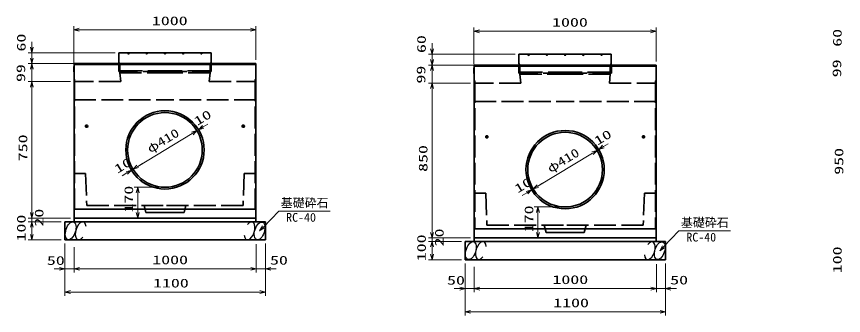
# Model space of a CAD drawing. Units: millimetres on the paper. Extents: x 15 to 1219, y 8 to 859.
# Drawn here: x 284.5 to 511.5, y 332 to 414.1 of the extents above; entities that cross this region are included whole.
import ezdxf
from ezdxf.enums import TextEntityAlignment as Align

# ---------------------------------------------------------------- set-up
doc = ezdxf.new("R2010")
doc.units = ezdxf.units.MM
doc.linetypes.add('DASHED', pattern=[7.5, 6, -1.5])
for name, color, linetype, lineweight in [('D-STR-DIM（寸法）', 7, 'Continuous', 13), ('D-STR-DIM（寸法）2', 7, 'Continuous', 13), ('D-STR-HTXT(基礎砕石-旗)', 7, 'Continuous', 13), ('D-STR-STRF(グリ)', 7, 'Continuous', 25), ('D-STR（構造物）', 1, 'Continuous', 35)]:
    doc.layers.add(name, color=color, linetype=linetype, lineweight=lineweight)
doc.styles.add('ＭＳ ゴシック', font='')
doc.styles.get('ＭＳ ゴシック').set_extended_font_data('MS Gothic')

# ---------------------------------------------------------------- blocks, each defined once
blk = doc.blocks.new('_Open30')
at = {"color": 7, "linetype": 'Continuous', "lineweight": 13}
for p, q in [((-1, 0.2679), (0, 0)), ((0, 0), (-1, -0.2679)), ((0, 0), (-1, 0))]:
    blk.add_line(p, q, dxfattribs=at)

msp = doc.modelspace()

# ---------------------------------------------------------------- linework, layer by layer
at = {"layer": 'D-STR-DIM（寸法）'}
for p, q in [((288.726, 360.204), (288.726, 361.704)), ((296.808, 358.704), (287.726, 358.704)), ((288.726, 358.704), (288.726, 357.704)), ((296.808, 357.704), (287.726, 357.704)), ((296.808, 357.704), (287.726, 357.704)), ((288.726, 356.204), (288.726, 354.704)), ((288.726, 356.204), (288.726, 354.204)), ((398.562, 354.774), (398.562, 356.274)), ((296.808, 352.704), (287.726, 352.704)), ((406.644, 353.274), (397.562, 353.274)), ((406.644, 352.274), (397.562, 352.274)), ((406.644, 352.274), (397.562, 352.274)), ((398.562, 353.274), (398.562, 352.274)), ((300.308, 350.758), (300.308, 343.773)), ((300.308, 349.758), (300.308, 343.773)), ((350.308, 351.506), (350.308, 343.773)), ((350.308, 351.506), (350.308, 343.773)), ((352.808, 351.506), (352.808, 343.773)), ((398.562, 350.774), (398.562, 349.274)), ((398.562, 350.774), (398.562, 348.774)), ((406.644, 347.274), (397.562, 347.274)), ((410.144, 345.328), (410.144, 338.342)), ((460.144, 346.075), (460.144, 338.342)), ((460.144, 346.075), (460.144, 338.342)), ((462.644, 346.075), (462.644, 338.342)), ((300.308, 344.773), (297.808, 344.773)), ((301.808, 344.773), (303.308, 344.773)), ((301.808, 344.773), (348.808, 344.773)), ((348.808, 344.773), (347.308, 344.773)), ((352.808, 344.773), (350.308, 344.773)), ((354.308, 344.773), (355.808, 344.773)), ((410.144, 344.328), (410.144, 338.342)), ((410.144, 339.342), (407.644, 339.342)), ((411.644, 339.342), (413.144, 339.342)), ((411.644, 339.342), (458.644, 339.342)), ((458.644, 339.342), (457.144, 339.342)), ((462.644, 339.342), (460.144, 339.342)), ((464.144, 339.342), (465.644, 339.342))]:
    msp.add_line(p, q, dxfattribs=at)
at = {"layer": 'D-STR-DIM（寸法）2'}
for p, q in [((297.808, 351.506), (297.808, 343.773)), ((300.308, 349.758), (300.308, 343.773)), ((407.644, 346.075), (407.644, 338.342)), ((296.308, 344.773), (294.808, 344.773)), ((300.308, 344.773), (297.808, 344.773)), ((301.808, 344.773), (303.308, 344.773)), ((410.144, 344.328), (410.144, 338.342)), ((406.144, 339.342), (404.644, 339.342)), ((410.144, 339.342), (407.644, 339.342)), ((411.644, 339.342), (413.144, 339.342))]:
    msp.add_line(p, q, dxfattribs=at)
at = {"layer": 'D-STR-HTXT(基礎砕石-旗)'}
for points in [[(370.6, 360.638), (356.496, 360.638), (352.274, 356.261)], [(480.436, 355.207), (466.332, 355.207), (462.11, 350.83)]]:
    msp.add_lwpolyline(points, dxfattribs=at)
at = {"layer": 'D-STR-STRF(グリ)'}
for centre, major_axis in [((299.384, 355.228), (0.79, 2.421)), ((351.233, 355.181), (-0.79, -2.421)), ((409.22, 349.797), (0.79, 2.421)), ((461.069, 349.75), (-0.79, -2.421))]:
    msp.add_ellipse(centre, major_axis=major_axis, ratio=0.5139, dxfattribs=at)
for centre, start_param, end_param in [((302.124, 355.228), 5.3575563, 10.3750652), ((348.492, 355.181), 2.2159636, 7.2334726), ((411.96, 349.797), 5.3575563, 10.3750652), ((458.329, 349.75), 2.2159636, 7.2334726)]:
    msp.add_ellipse(centre, major_axis=(0.79, 2.421), ratio=0.5139, start_param=start_param, end_param=end_param, dxfattribs=at)
at = {"layer": 'D-STR（構造物）', "lineweight": 13}
for p, q in [((300.208, 401.373), (300.208, 411.424)), ((350.208, 402.134), (350.208, 411.424)), ((410.044, 400.954), (410.044, 411.006)), ((460.045, 401.716), (460.045, 411.006)), ((301.708, 410.424), (348.708, 410.424)), ((411.544, 410.006), (458.545, 410.006)), ((288.726, 405.634), (288.726, 407.134)), ((398.562, 405.216), (398.562, 406.716)), ((311.583, 404.134), (287.726, 404.134)), ((288.726, 404.134), (288.726, 401.134)), ((288.726, 402.634), (288.726, 404.134)), ((421.42, 403.716), (397.562, 403.716)), ((398.562, 403.716), (398.562, 400.716)), ((398.562, 402.216), (398.562, 403.716)), ((311.858, 401.134), (287.726, 401.134)), ((299.308, 401.134), (287.726, 401.134)), ((288.726, 401.134), (288.726, 396.184)), ((288.726, 399.634), (288.726, 398.134)), ((421.694, 400.716), (397.562, 400.716)), ((409.144, 400.716), (397.562, 400.716)), ((398.562, 400.716), (398.562, 395.766)), ((398.562, 399.216), (398.562, 397.716)), ((299.308, 396.184), (287.726, 396.184)), ((299.308, 396.184), (287.726, 396.184)), ((409.144, 395.766), (397.562, 395.766)), ((409.144, 395.766), (397.562, 395.766)), ((288.726, 394.684), (288.726, 393.184)), ((288.726, 394.684), (288.726, 360.204)), ((398.562, 394.266), (398.562, 392.766)), ((398.562, 394.266), (398.562, 354.774)), ((335.745, 383.767), (337.029, 384.542)), ((317.768, 372.911), (332.749, 381.958)), ((332.749, 381.958), (331.464, 381.182)), ((334.033, 382.733), (334.461, 382.991)), ((445.581, 378.348), (446.865, 379.124)), ((443.869, 377.314), (444.297, 377.573)), ((427.604, 367.492), (442.585, 376.539)), ((442.585, 376.539), (441.301, 375.763)), ((317.768, 372.911), (319.052, 373.687)), ((314.772, 371.102), (313.488, 370.327)), ((316.484, 372.136), (316.056, 371.877)), ((427.604, 367.492), (428.888, 368.268)), ((324.258, 367.184), (316.772, 367.184)), ((317.772, 365.684), (317.772, 360.204)), ((424.608, 365.683), (423.324, 364.908)), ((426.32, 366.717), (425.892, 366.459)), ((434.094, 361.766), (426.608, 361.766)), ((299.308, 358.704), (287.726, 358.704)), ((324.258, 358.704), (316.772, 358.704)), ((427.608, 360.266), (427.608, 354.774)), ((409.144, 353.274), (397.562, 353.274)), ((434.094, 353.274), (426.608, 353.274)), ((297.808, 351.704), (297.808, 337.4)), ((352.808, 351.704), (352.808, 337.4)), ((407.644, 346.274), (407.644, 331.97)), ((462.644, 346.274), (462.644, 331.97)), ((299.308, 338.4), (351.308, 338.4)), ((409.144, 332.97), (461.144, 332.97))]:
    msp.add_line(p, q, dxfattribs=at)
at = {"layer": 'D-STR（構造物）'}
for p, q in [((312.583, 404.134), (325.258, 404.134)), ((312.583, 401.572), (312.583, 404.134)), ((337.933, 404.134), (325.258, 404.134)), ((337.933, 401.572), (337.933, 404.134)), ((422.42, 403.716), (435.094, 403.716)), ((422.42, 401.153), (422.42, 403.716)), ((447.769, 403.716), (435.094, 403.716)), ((447.769, 401.153), (447.769, 403.716)), ((300.308, 400.473), (300.208, 400.373)), ((300.208, 400.373), (300.208, 398.873)), ((300.308, 358.704), (300.308, 401.134)), ((300.308, 401.134), (325.258, 401.134)), ((325.258, 400.884), (300.308, 400.884)), ((350.208, 401.134), (325.258, 401.134)), ((325.258, 400.884), (350.208, 400.884)), ((350.208, 358.704), (350.208, 401.134)), ((410.144, 400.054), (410.044, 399.954)), ((410.044, 399.954), (410.044, 398.454)), ((410.144, 353.274), (410.144, 400.716)), ((410.144, 400.716), (435.094, 400.716)), ((435.094, 400.466), (410.144, 400.466)), ((460.045, 400.716), (435.094, 400.716)), ((435.094, 400.466), (460.045, 400.466)), ((460.045, 353.274), (460.045, 400.716)), ((300.208, 398.873), (300.308, 398.773)), ((410.044, 398.454), (410.144, 398.354)), ((304.208, 383.936), (303.308, 383.936)), ((303.758, 384.386), (303.758, 383.486)), ((346.308, 383.936), (347.208, 383.936)), ((346.758, 384.386), (346.758, 383.486)), ((413.594, 381.467), (413.594, 380.567)), ((456.595, 381.467), (456.595, 380.567)), ((300.308, 358.704), (300.308, 380.934)), ((350.208, 358.704), (350.208, 380.934)), ((410.144, 353.274), (410.144, 380.516)), ((414.045, 381.017), (413.144, 381.017)), ((456.144, 381.017), (457.045, 381.017)), ((460.045, 353.274), (460.045, 380.516)), ((300.308, 361.204), (325.258, 361.204)), ((325.258, 361.204), (300.308, 361.204)), ((350.208, 361.204), (325.258, 361.204)), ((325.258, 361.204), (350.208, 361.204)), ((325.258, 358.704), (300.308, 358.704)), ((300.308, 358.704), (300.308, 357.704)), ((300.308, 358.704), (350.208, 358.704)), ((325.258, 358.704), (350.208, 358.704)), ((350.208, 358.704), (350.208, 357.704)), ((297.808, 357.704), (352.808, 357.704)), ((297.808, 357.704), (297.808, 352.704)), ((297.808, 357.704), (352.808, 357.704)), ((352.808, 357.704), (352.808, 352.704)), ((410.144, 355.774), (435.094, 355.774)), ((435.094, 355.774), (410.144, 355.774)), ((460.045, 355.774), (435.094, 355.774)), ((435.094, 355.774), (460.045, 355.774)), ((297.808, 352.704), (352.808, 352.704)), ((407.644, 352.274), (462.644, 352.274)), ((407.644, 352.274), (407.644, 347.274)), ((407.644, 352.274), (462.644, 352.274)), ((435.094, 353.274), (410.144, 353.274)), ((410.144, 353.274), (410.144, 352.274)), ((410.144, 353.274), (460.045, 353.274)), ((435.094, 353.274), (460.045, 353.274)), ((460.045, 353.274), (460.045, 352.274)), ((462.644, 352.274), (462.644, 347.274)), ((407.644, 347.274), (462.644, 347.274))]:
    msp.add_line(p, q, dxfattribs=at)
at = {"layer": 'D-STR（構造物）', "linetype": 'DASHED'}
for p, q in [((312.558, 398.934), (312.558, 401.134)), ((312.858, 401.134), (312.858, 398.634)), ((337.658, 401.134), (337.658, 398.634)), ((337.958, 398.934), (337.958, 401.134)), ((422.395, 398.516), (422.395, 400.716)), ((422.694, 400.716), (422.694, 398.216)), ((447.494, 400.716), (447.494, 398.216)), ((447.794, 398.516), (447.794, 400.716)), ((325.258, 398.934), (312.558, 398.934)), ((312.858, 398.634), (313.108, 396.184)), ((312.858, 398.634), (325.258, 398.634)), ((313.083, 399.159), (313.083, 398.934)), ((313.083, 399.159), (325.258, 399.159)), ((337.433, 399.159), (325.258, 399.159)), ((325.258, 398.934), (337.958, 398.934)), ((337.658, 398.634), (325.258, 398.634)), ((337.658, 398.634), (337.408, 396.184)), ((337.433, 399.159), (337.433, 398.934)), ((435.094, 398.516), (422.395, 398.516)), ((422.694, 398.216), (435.094, 398.216)), ((422.695, 398.216), (422.944, 395.766)), ((422.92, 398.741), (422.92, 398.516)), ((422.92, 398.741), (435.094, 398.741)), ((447.269, 398.741), (435.094, 398.741)), ((435.094, 398.516), (447.794, 398.516)), ((447.494, 398.216), (435.094, 398.216)), ((447.494, 398.216), (447.244, 395.766)), ((447.269, 398.741), (447.269, 398.516)), ((300.308, 396.934), (300.468, 396.809)), ((313.108, 396.184), (300.308, 396.184)), ((300.468, 396.809), (300.468, 361.204)), ((337.408, 396.184), (350.208, 396.184)), ((350.208, 396.934), (350.048, 396.809)), ((350.048, 396.809), (350.048, 361.204)), ((410.144, 396.516), (410.304, 396.391)), ((422.944, 395.766), (410.144, 395.766)), ((410.304, 396.391), (410.304, 355.774)), ((447.244, 395.766), (460.045, 395.766)), ((460.045, 396.516), (459.884, 396.391)), ((459.884, 396.391), (459.884, 355.774)), ((300.308, 391.184), (325.258, 391.184)), ((350.208, 391.184), (325.258, 391.184)), ((410.144, 390.766), (435.094, 390.766)), ((460.045, 390.766), (435.094, 390.766)), ((300.308, 370.954), (303.49, 370.954)), ((303.49, 370.954), (303.808, 362.204)), ((347.027, 370.954), (346.708, 362.204)), ((350.208, 370.954), (347.027, 370.954)), ((410.144, 365.524), (413.326, 365.524)), ((413.326, 365.524), (413.644, 356.774)), ((456.863, 365.524), (456.544, 356.774)), ((460.045, 365.524), (456.863, 365.524)), ((303.808, 362.204), (325.258, 362.204)), ((320.008, 360.204), (319.508, 362.204)), ((346.708, 362.204), (325.258, 362.204)), ((330.508, 360.204), (331.008, 362.204)), ((325.258, 360.204), (320.008, 360.204)), ((325.258, 360.204), (330.508, 360.204)), ((413.644, 356.774), (435.094, 356.774)), ((429.844, 354.774), (429.344, 356.774)), ((456.544, 356.774), (435.094, 356.774)), ((440.345, 354.774), (440.845, 356.774)), ((435.094, 354.774), (429.844, 354.774)), ((435.094, 354.774), (440.345, 354.774))]:
    msp.add_line(p, q, dxfattribs=at)
at = {"layer": 'D-STR（構造物）'}
for centre, radius in [((315.258, 403.959), 0.15), ((320.258, 403.959), 0.15), ((325.258, 403.959), 0.15), ((325.258, 403.959), 0.15), ((330.258, 403.959), 0.15), ((335.258, 403.959), 0.15), ((425.094, 403.541), 0.15), ((430.094, 403.541), 0.15), ((435.094, 403.541), 0.15), ((435.094, 403.541), 0.15), ((440.094, 403.541), 0.15), ((445.094, 403.541), 0.15), ((303.758, 383.936), 0.3), ((346.758, 383.936), 0.3), ((413.594, 381.017), 0.3), ((456.595, 381.017), 0.3)]:
    msp.add_circle(centre, radius, dxfattribs=at)
for centre, radius, start, end in [((312.998, 401.572), 0.41, 180, 270), ((337.518, 401.572), 0.41, 270, 0), ((422.834, 401.153), 0.41, 180, 270), ((447.354, 401.153), 0.41, 270, 0), ((325.258, 377.434), 10.75, 90, 270), ((325.258, 377.434), 10.75, 270, 90), ((325.258, 377.434), 10.25, 90, 269.99997), ((325.258, 377.434), 10.25, 270.00003, 90), ((435.094, 372.016), 10.75, 90, 270), ((435.094, 372.016), 10.25, 90, 269.99997), ((435.094, 372.016), 10.75, 270, 90), ((435.094, 372.016), 10.25, 270.00003, 90)]:
    msp.add_arc(centre, radius, start, end, dxfattribs=at)

# ---------------------------------------------------------------- block references
at = {"layer": 'D-STR-DIM（寸法）', "xscale": 1.5, "yscale": 1.5}
for p, rotation in [((288.726, 358.704), 270), ((288.726, 357.704), 90), ((288.726, 357.704), 90), ((288.726, 352.704), 270), ((398.562, 353.274), 270), ((398.562, 352.274), 90), ((398.562, 352.274), 90), ((398.562, 347.274), 270), ((300.308, 344.773), 180), ((300.308, 344.773), 180), ((352.808, 344.773), 180), ((410.144, 339.342), 180), ((410.144, 339.342), 180), ((462.644, 339.342), 180)]:
    msp.add_blockref('_Open30', p, dxfattribs=dict(at, rotation=rotation))
for p in [(350.308, 344.773), (350.308, 344.773), (460.144, 339.342), (460.144, 339.342)]:
    msp.add_blockref('_Open30', p, dxfattribs=at)
at = {"layer": 'D-STR-DIM（寸法）2', "xscale": 1.5, "yscale": 1.5}
for p in [(297.808, 344.773), (407.644, 339.342)]:
    msp.add_blockref('_Open30', p, dxfattribs=at)
at = {"layer": 'D-STR-DIM（寸法）2', "xscale": 1.5, "yscale": 1.5, "rotation": 180}
for p in [(300.308, 344.773), (410.144, 339.342)]:
    msp.add_blockref('_Open30', p, dxfattribs=at)
at = {"layer": 'D-STR-HTXT(基礎砕石-旗)', "xscale": 1.5, "yscale": 1.5, "rotation": 226.03519}
for p in [(351.233, 355.181), (461.069, 349.75)]:
    msp.add_blockref('_Open30', p, dxfattribs=at)
at = {"layer": 'D-STR（構造物）', "xscale": 1.5, "yscale": 1.5}
for p, rotation in [((300.208, 410.424), 180), ((410.044, 410.006), 180), ((288.726, 404.134), 270), ((398.562, 403.716), 270), ((288.726, 401.134), 270), ((398.562, 400.716), 270), ((288.726, 401.134), 90), ((398.562, 400.716), 90), ((288.726, 396.184), 90), ((288.726, 396.184), 90), ((398.562, 395.766), 90), ((398.562, 395.766), 90), ((334.461, 382.991), 211.12694), ((334.033, 382.733), 31.12694), ((334.033, 382.733), 31.12694), ((443.869, 377.314), 31.12694), ((443.869, 377.314), 31.12694), ((444.297, 377.573), 211.12694), ((316.056, 371.877), 31.12694), ((316.484, 372.136), 211.12694), ((316.484, 372.136), 211.12694), ((426.32, 366.717), 211.12694), ((426.32, 366.717), 211.12694), ((317.772, 367.184), 90), ((425.892, 366.459), 31.12694), ((427.608, 361.766), 90), ((288.726, 358.704), 270), ((317.772, 358.704), 270), ((398.562, 353.274), 270), ((427.608, 353.274), 270), ((297.808, 338.4), 180), ((407.644, 332.97), 180)]:
    msp.add_blockref('_Open30', p, dxfattribs=dict(at, rotation=rotation))
for p in [(350.208, 410.424), (460.045, 410.006), (352.808, 338.4), (462.644, 332.97)]:
    msp.add_blockref('_Open30', p, dxfattribs=at)

# ---------------------------------------------------------------- texts
at = {"layer": 'D-STR-DIM（寸法）', "style": 'ＭＳ ゴシック', "width": 1.5}
for s, p in [('20', (292.626, 356.373)), ('100', (287.738, 352.293)), ('20', (402.463, 350.942)), ('100', (397.575, 346.862)), ('100', (511.714, 343.559))]:
    msp.add_text(s, height=2.405, rotation=90, dxfattribs=at).set_placement(p, align=Align.BOTTOM_LEFT)
for s, p in [('1000', (321.767, 345.311)), ('50', (354.085, 345.208)), ('1000', (431.603, 339.88)), ('50', (463.921, 339.777))]:
    msp.add_text(s, height=2.405, dxfattribs=at).set_placement(p, align=Align.BOTTOM_LEFT)
at = {"layer": 'D-STR-DIM（寸法）2', "style": 'ＭＳ ゴシック', "width": 1.5}
for p in [(292.845, 345.139), (402.681, 339.708)]:
    msp.add_text('50', height=2.405, dxfattribs=at).set_placement(p, align=Align.BOTTOM_LEFT)
at = {"layer": 'D-STR-HTXT(基礎砕石-旗)', "style": 'ＭＳ ゴシック'}
for s, p in [('基礎砕石', (357.032, 360.972)), ('RC-40', (358.52, 356.987)), ('基礎砕石', (466.868, 355.541)), ('RC-40', (468.356, 351.556))]:
    msp.add_text(s, height=2.405, dxfattribs=at).set_placement(p, align=Align.BOTTOM_LEFT)
at = {"layer": 'D-STR（構造物）', "style": 'ＭＳ ゴシック', "width": 1.5}
for s, p in [('1000', (321.667, 410.962)), ('1000', (431.503, 410.543)), ('1100', (321.975, 338.938)), ('1100', (431.811, 333.507))]:
    msp.add_text(s, height=2.405, dxfattribs=at).set_placement(p, align=Align.BOTTOM_LEFT)
at = {"layer": 'D-STR（構造物）', "style": 'ＭＳ ゴシック'}
for s, rotation, width, p in [('60', 90, 1.5, (287.735, 404.453)), ('60', 90, 1.5, (397.571, 404.034)), ('60', 90, 1.5, (511.71, 405.761)), ('99', 90, 1.5, (511.591, 397.378)), ('99', 90, 1.5, (287.616, 396.069)), ('99', 90, 1.5, (397.452, 395.651)), ('10', 31.127, 1.5, (334.483, 383.39)), ('750', 90, 1.5, (288.189, 374.319)), ('φ410', 31.127, 1.3, (321.592, 375.848)), ('10', 31.127, 1.5, (444.319, 377.971)), ('850', 90, 1.5, (398.025, 371.395)), ('φ410', 31.127, 1.3, (431.428, 370.429)), ('950', 90, 1.5, (512.164, 370.607)), ('10', 31.127, 1.5, (312.602, 370.258)), ('10', 31.127, 1.5, (422.438, 364.839)), ('170', 90, 1.5, (317.235, 360.236)), ('170', 90, 1.5, (427.071, 354.811))]:
    msp.add_text(s, height=2.405, rotation=rotation, dxfattribs=dict(at, width=width)).set_placement(p, align=Align.BOTTOM_LEFT)

doc.saveas('drawing.dxf')
